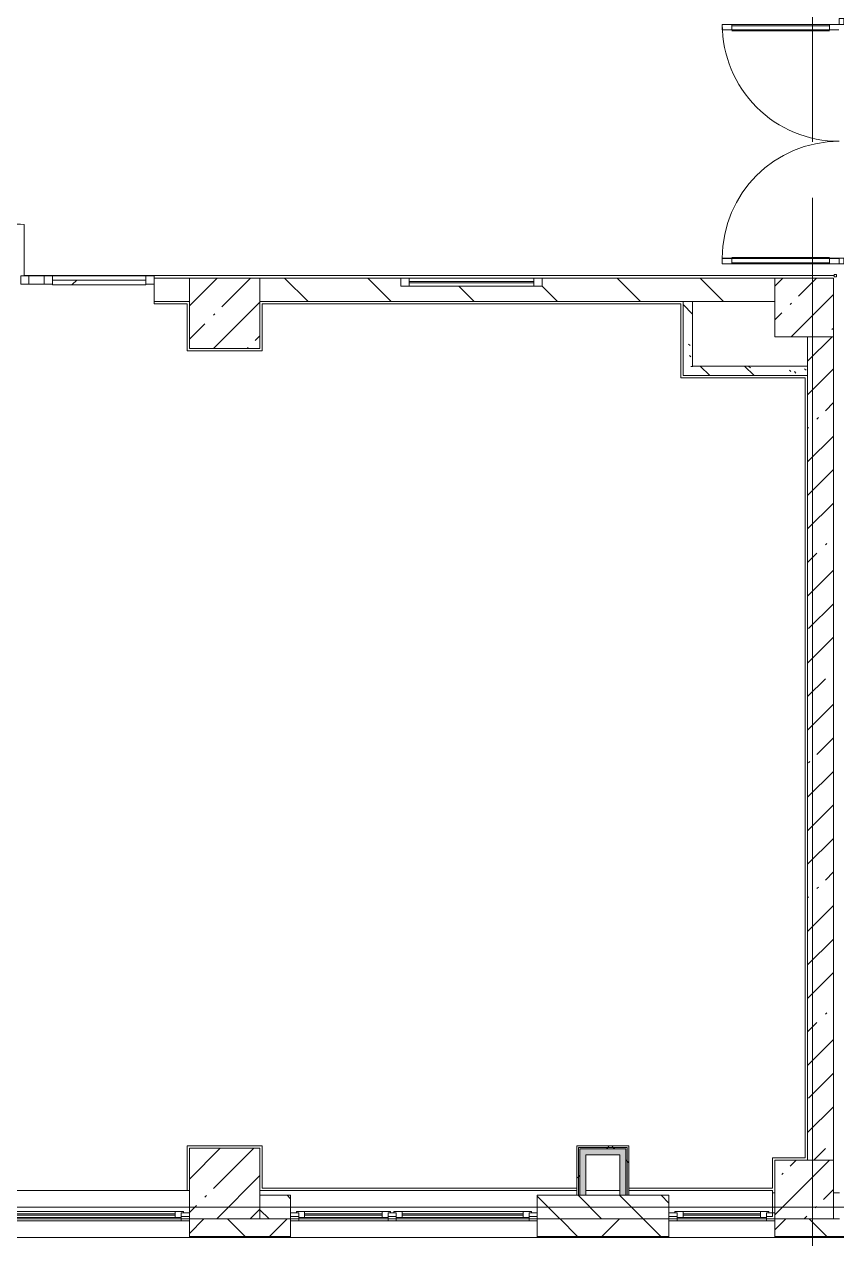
# Model space of a CAD drawing. Header units: millimetres. Extents: x 81425 to 274970, y -8553 to 29000.
# Drawn here: x 179565 to 186478, y -269 to 10057 of the extents above; entities that cross this region are included whole.
import ezdxf

# ---------------------------------------------------------------- set-up
doc = ezdxf.new("R2010")
doc.units = ezdxf.units.MM
doc.linetypes.add('Осевая', pattern=[3175, 635, -476.25, 1587.5, -476.25])
for name, color, linetype, lineweight, true_color in [('A-DETL-GENF-2', 7, 'Continuous', 5, 0xaaaaaa), ('A-DOOR-6', 7, 'Continuous', 5, 0xaaaaaa), ('A-FLOR-2', 7, 'Continuous', 5, 0xaaaaaa), ('I-WALL-1', 7, 'Continuous', 5, 0xe7e7e7), ('I-WALL-5', 7, 'Continuous', 5, 0x787878)]:
    doc.layers.add(name, color=color, linetype=linetype, lineweight=lineweight, true_color=true_color)
for name, color, linetype, lineweight in [('A-GLAZ-3', 7, 'Continuous', 5), ('A-GLAZ-CURT-2', 7, 'Continuous', 5), ('A-GLAZ-CWMG-2', 7, 'Continuous', 5), ('A-WALL', 7, 'Continuous', 9), ('A-WALL-7', 7, 'Continuous', 5), ('I-WALL-3', 7, 'Continuous', 5), ('S-COLS-1', 7, 'Continuous', 5), ('Оси', 7, 'Continuous', 9), ('Оси-2', 7, 'Осевая', 9)]:
    doc.layers.add(name, color=color, linetype=linetype, lineweight=lineweight)
pattern_1 = [(135, (147960.1, 0), (-377.171, -377.171), [533.4, -88.9, 17.78, -88.9]), (135, (147960.1, 376.94), (-377.171, -377.171), []), (50, (147960.1, 0), (637.6445, -55.7866), [66.675, -733.425]), (355, (147960.1, 0), (-123.349, 668.699), [53.34, -586.74]), (100.451, (148013.2, -4.65), (514.299, 612.908), [56.665, -623.315]), (46.184, (147960.1, 177.8), (948.776, -147.15), [100.012, -1100.137]), (96.636, (148039.1, 165.5), (830.91, 865.997), [84.998, -934.973]), (351.184, (147960.1, 177.8), (830.918, 865.988), [80.01, -880.11]), (21, (148049, 133.35), (530.6506, -357.928), [66.675, -733.425]), (326, (148049, 133.35), (216.308, 644.658), [53.34, -586.74]), (71.451, (148093.2, 103.5), (746.96, 286.724), [56.665, -623.315]), (37.5, (147960.08, 0), (10.8105, 295.9426), [16.764, -562.864, 16.764, -578.866, -588.962]), (37.5, (147960.08, 0), (10.8105, 295.9426), [-1175.258, 16.764, -572.198]), (7.5, (147960.08, 0), (233.8692, 350.6318), [16.764, -322.834, 16.764, -549.529, -224.472]), (7.5, (147960.08, 0), (233.8692, 350.6318), [-905.891, 16.764, -207.708]), (327.5, (147761.83, 0), (474.5678, -20.0513), [16.764, -205.486, 16.764, -676.656, -920.115]), (327.5, (147761.83, 0), (474.5678, -20.0513), [-915.67, 16.764, -903.351]), (317.5, (147672.93, 0), (518.452, 88.9934), [16.764, -272.161, 16.764, -443.738, -653.415]), (317.5, (147672.93, 0), (518.452, 88.9934), [-749.427, 16.764, -636.651])]
pattern_2 = [(135, (147960.1, 0), (-353.5534, -353.5534), [])]
pattern_3 = [(45, (147960.1, 0), (-530.33, 530.33), []), (135, (147960.1, 0), (-530.33, -530.33), [])]

# ---------------------------------------------------------------- blocks, each defined once
blk = doc.blocks.new('BSC_Колонна _Прямоугольная - 600х600-V77-1_8_3_птичка')
at = {"layer": 'S-COLS-1'}
h = blk.add_hatch(dxfattribs=at)
h.set_pattern_fill('FP_111', color=256, style=0, pattern_type=2)
h.set_pattern_definition([(45, (-33310, -7600), (-285.123, 285.123), []), (45, (-33024.88, -7600), (-285.123, 285.123), [504.031, -100.806, 16.764, -84.042])])
h.paths.add_polyline_path([(300, -300), (300, 300), (-300, 300), (-300, -300)])
for p, q in [((300, 300), (-300, 300)), ((-300, 300), (-300, -300)), ((300, -300), (300, 300)), ((-300, -300), (300, -300))]:
    blk.add_line(p, q, dxfattribs=at)
blk = doc.blocks.new('BSC_Колонна _Прямоугольная - 600х600-V78-1_8_3_птичка')
at = {"layer": 'S-COLS-1'}
h = blk.add_hatch(dxfattribs=at)
h.set_pattern_fill('FP_112', color=256, style=0, pattern_type=2)
h.set_pattern_definition([(45, (-33310, -200), (-285.123, 285.123), []), (45, (-33024.88, -200), (-285.123, 285.123), [504.031, -100.806, 16.764, -84.042])])
h.paths.add_polyline_path([(300, -300), (300, 300), (-300, 300), (-300, -300)])
for p, q in [((300, 300), (-300, 300)), ((-300, 300), (-300, -300)), ((300, -300), (300, 300)), ((-300, -300), (300, -300))]:
    blk.add_line(p, q, dxfattribs=at)
blk = doc.blocks.new('120_Окно_СКБ_2Ст - 120_Окно_СКБ_2Ст 2100х2500 _мал створка справа_-22445857-1_8_3_птичка')
at = {"layer": 'A-GLAZ-3'}
for p, q in [((-1050, -127), (-1050, -57)), ((-1050, -57), (-980, -57)), ((1050, -57), (-1050, -57)), ((-980, -57), (-980, -127)), ((150, -87), (-980, -87)), ((-980, -87), (-980, -127)), ((-930, -137), (-930, -87)), ((100, -137), (100, -87)), ((150, -127), (150, -57)), ((150, -57), (220, -57)), ((150, -127), (150, -87)), ((220, -57), (220, -127)), ((980, -87), (220, -87)), ((220, -87), (220, -127)), ((270, -137), (270, -87)), ((930, -137), (930, -87)), ((980, -127), (980, -57)), ((980, -57), (1050, -57)), ((980, -127), (980, -87)), ((1050, -57), (1050, -127)), ((-980, -127), (-1050, -127)), ((-1050, -127), (-1000, -127)), ((-980, -127), (-1000, -127)), ((-1000, -127), (-1000, -137)), ((-1000, -137), (170, -137)), ((170, -137), (-1000, -137)), ((-930, -107), (100, -107)), ((100, -117), (-930, -117)), ((220, -127), (150, -127)), ((170, -127), (150, -127)), ((170, -127), (200, -127)), ((170, -137), (170, -127)), ((220, -127), (200, -127)), ((200, -127), (200, -137)), ((200, -137), (1000, -137)), ((1000, -137), (200, -137)), ((270, -107), (930, -107)), ((930, -117), (270, -117)), ((1050, -127), (980, -127)), ((1000, -127), (980, -127)), ((1000, -127), (1050, -127)), ((1000, -137), (1000, -127))]:
    blk.add_line(p, q, dxfattribs=at)
blk = doc.blocks.new('Дверь_Витражная_остекление_ - ДВН_ДАО_Главный вход_1800 в свету 5-32258809-1_8_3_птичка')
at = {"layer": 'A-DETL-GENF-2'}
for p, q in [((-993, -1013), (-993, -21)), ((-993, -21), (-993, -1013)), ((-993, -100), (-948, -100)), ((-983, -933), (-983, -100)), ((-948, -1013), (-948, -21)), ((-948, -1013), (-948, -21)), ((-939, -933), (-939, -100)), ((989, -933), (989, -100)), ((998, -1013), (998, -20)), ((998, -20), (998, -1013)), ((1043, -100), (998, -100)), ((1033, -933), (1033, -100)), ((1043, -1013), (1043, -20)), ((1043, -1013), (1043, -20)), ((-993, -933), (-948, -933)), ((-993, -1013), (-948, -1013)), ((-993, -1013), (-948, -1013)), ((1043, -933), (998, -933)), ((1043, -1013), (998, -1013)), ((998, -1013), (1043, -1013))]:
    blk.add_line(p, q, dxfattribs=at)
at = {"layer": 'A-DOOR-6'}
for p, q in [((-1043, 20), (-993, 20)), ((-1043, -20), (-1043, 20)), ((-993, 20), (-993, -20)), ((993, 20), (1043, 20)), ((993, -20), (993, 20)), ((1043, 20), (1043, -20)), ((-993, -20), (-1043, -20)), ((-993, -1013), (-993, -21)), ((1043, -20), (993, -20)), ((993, -1013), (993, -21))]:
    blk.add_line(p, q, dxfattribs=at)
for centre, start, end in [((-993, -20), 270, 0), ((993, -20), 180, 270)]:
    blk.add_arc(centre, 993, start, end, dxfattribs=at)
blk = doc.blocks.new('BSC_Колонна _Прямоугольная - 500х500-V128-1_8_3_птичка')
at = {"layer": 'S-COLS-1'}
h = blk.add_hatch(dxfattribs=at)
h.set_pattern_fill('FP_146', color=256, style=0, pattern_type=2)
h.set_pattern_definition([(45, (-38240, -150), (-285.123, 285.123), []), (45, (-37954.88, -150), (-285.123, 285.123), [504.031, -100.806, 16.764, -84.042])])
h.paths.add_polyline_path([(250, -250), (250, 250), (-250, 250), (-250, -250), (160, -250)])
for p, q in [((250, 250), (-250, 250)), ((-250, 250), (-250, -250)), ((250, -250), (250, 250)), ((-250, -250), (250, -250))]:
    blk.add_line(p, q, dxfattribs=at)
blk = doc.blocks.new('BSC_Колонна _Прямоугольная - 500х500-V129-1_8_3_птичка')
at = {"layer": 'S-COLS-1'}
h = blk.add_hatch(dxfattribs=at)
h.set_pattern_fill('FP_147', color=256, style=0, pattern_type=2)
h.set_pattern_definition([(45, (-38240, -7650), (-285.123, 285.123), []), (45, (-37954.88, -7650), (-285.123, 285.123), [504.031, -100.806, 16.764, -84.042])])
h.paths.add_polyline_path([(30, -250), (250, -250), (250, 250), (-250, 250), (-250, -250), (10, -250)])
for p, q in [((250, 250), (-250, 250)), ((-250, 250), (-250, -250)), ((250, -250), (250, 250)), ((-250, -250), (250, -250))]:
    blk.add_line(p, q, dxfattribs=at)
blk = doc.blocks.new('120_Окно_СКБ_2Ст - 120_Окно_СКБ_2Ст 2800х2500_створка_-22445922-1_8_3_птичка')
at = {"layer": 'A-GLAZ-3'}
for p, q in [((-1400, -127), (-1400, -57)), ((-1400, -57), (-1330, -57)), ((1400, -57), (-1400, -57)), ((-1330, -57), (-1330, -127)), ((500, -87), (-1330, -87)), ((-1330, -87), (-1330, -127)), ((-1280, -137), (-1280, -87)), ((450, -137), (450, -87)), ((500, -127), (500, -57)), ((500, -57), (570, -57)), ((500, -127), (500, -87)), ((570, -57), (570, -127)), ((1330, -87), (570, -87)), ((570, -87), (570, -127)), ((620, -137), (620, -87)), ((1280, -137), (1280, -87)), ((1330, -127), (1330, -57)), ((1330, -57), (1400, -57)), ((1330, -127), (1330, -87)), ((1400, -57), (1400, -127)), ((-1330, -127), (-1400, -127)), ((-1400, -127), (-1350, -127)), ((-1330, -127), (-1350, -127)), ((-1350, -127), (-1350, -137)), ((-1350, -137), (520, -137)), ((520, -137), (-1350, -137)), ((-1280, -107), (450, -107)), ((450, -117), (-1280, -117)), ((570, -127), (500, -127)), ((520, -127), (500, -127)), ((520, -127), (550, -127)), ((520, -137), (520, -127)), ((570, -127), (550, -127)), ((550, -127), (550, -137)), ((550, -137), (1350, -137)), ((1350, -137), (550, -137)), ((620, -107), (1280, -107)), ((1280, -117), (620, -117)), ((1400, -127), (1330, -127)), ((1350, -127), (1330, -127)), ((1350, -127), (1400, -127)), ((1350, -137), (1350, -127))]:
    blk.add_line(p, q, dxfattribs=at)
blk = doc.blocks.new('120_Окно_СКБ_1Ст - 120_Окно_СКБ_1Ст 900х2500_h_-V158-1_8_3_птичка')
at = {"layer": 'A-GLAZ-3'}
for p, q in [((-450, -127), (-450, -57)), ((-450, -57), (-380, -57)), ((450, -57), (-450, -57)), ((-380, -57), (-380, -127)), ((380, -87), (-380, -87)), ((-380, -87), (-380, -127)), ((-330, -137), (-330, -87)), ((330, -137), (330, -87)), ((380, -127), (380, -57)), ((380, -57), (450, -57)), ((380, -127), (380, -87)), ((450, -57), (450, -127)), ((-380, -127), (-450, -127)), ((-450, -127), (-400, -127)), ((-380, -127), (-400, -127)), ((-400, -127), (-400, -137)), ((-400, -137), (400, -137)), ((400, -137), (-400, -137)), ((-330, -107), (330, -107)), ((330, -117), (-330, -117)), ((450, -127), (380, -127)), ((400, -127), (380, -127)), ((400, -127), (450, -127)), ((400, -137), (400, -127))]:
    blk.add_line(p, q, dxfattribs=at)
blk = doc.blocks.new('Прямоугольный импост - 50 x 70 мм-31700031-1_8_3_птичка')
at = {"layer": 'A-GLAZ-CWMG-2'}
for p, q in [((-70, 35), (0, 35)), ((-70, -35), (-70, 35)), ((0, 35), (0, -35)), ((0, -35), (-70, -35))]:
    blk.add_line(p, q, dxfattribs=at)
blk = doc.blocks.new('Системная панель - Стемалит - 40мм-31720939-1_8_3_птичка')
at = {"layer": 'A-GLAZ-CURT-2'}
for p, q in [((65, 35), (-65, 35)), ((-65, 35), (-65, -35)), ((65, -35), (65, 35)), ((-65, -35), (65, -35))]:
    blk.add_line(p, q, dxfattribs=at)
blk = doc.blocks.new('Прямоугольный импост - 50 x 70 мм-31687886-1_8_3_птичка')
at = {"layer": 'A-GLAZ-CWMG-2'}
for p, q in [((-35, 35), (35, 35)), ((-35, -35), (-35, 35)), ((35, 35), (35, -35)), ((35, -35), (-35, -35))]:
    blk.add_line(p, q, dxfattribs=at)
blk = doc.blocks.new('Системная панель - Стекло - 40мм-V193-1_8_3_птичка')
at = {"layer": 'A-GLAZ-CURT-2'}
h = blk.add_hatch(dxfattribs=at)
h.set_pattern_fill('FP_200', color=256, style=0, pattern_type=2)
h.set_pattern_definition([(45, (-32742.5, -7383), (-1414.21, 1414.21), [1000, -3000]), (45, (-33742.5, -7883), (-1414.21, 1414.21), [3000, -1000]), (45, (-31742.5, -8383), (-1414.21, 1414.21), [1000, -3000])])
h.paths.add_polyline_path([(-335, -40), (398, -35), (398, 0), (-398, 0), (-398, -40)])
for p, q in [((398, 0), (-398, 0)), ((-398, 0), (-398, -40)), ((398, -40), (398, 0)), ((-398, -40), (398, -40))]:
    blk.add_line(p, q, dxfattribs=at)
blk = doc.blocks.new('Прямоугольный импост - 50 x 70 мм-31702100-1_8_3_птичка')
at = {"layer": 'A-GLAZ-CWMG-2'}
for p, q in [((-35, 35), (35, 35)), ((-35, -35), (-35, 35)), ((35, 35), (35, -35)), ((35, -35), (-35, -35))]:
    blk.add_line(p, q, dxfattribs=at)
blk = doc.blocks.new('Прямоугольный импост - 50 x 70 мм-31720914-1_8_3_птичка')
at = {"layer": 'A-GLAZ-CWMG-2'}
blk.add_line((24940, 7918), (24145, 7918), dxfattribs=at)
blk = doc.blocks.new('120_Окно_СКБ_1Ст - 120_Окно_СКБ_1Ст 400х1200 EI30-24228909-1_8_3_птичка')
at = {"layer": 'A-GLAZ-3'}
for p, q in [((-600, 30), (-600, 100)), ((-600, 100), (-530, 100)), ((600, 100), (-600, 100)), ((-530, 30), (-600, 30)), ((-600, 30), (600, 30)), ((-530, 100), (-530, 30)), ((530, 70), (-530, 70)), ((530, 60), (-530, 60)), ((530, 30), (530, 100)), ((530, 100), (600, 100)), ((600, 30), (530, 30)), ((600, 100), (600, 30))]:
    blk.add_line(p, q, dxfattribs=at)

msp = doc.modelspace()

# ---------------------------------------------------------------- hatches: boundary and pattern name
at = {"layer": 'A-WALL-7'}
h = msp.add_hatch(dxfattribs=at)
h.set_pattern_fill('FP_94', color=256, style=0, pattern_type=2)
h.set_pattern_definition([(135, (147960.08, 0), (-176.7767, -176.7767), [])])
h.paths.add_polyline_path([(181570.1, -100), (181830.1, -100), (181830.1, 100), (181570.1, 100), (181570.1, -99.8)])
h.paths.add_polyline_path([(185015.3, -100), (185050.1, -100), (185050.1, 100), (183930.1, 100), (183930.1, -100), (184085.8, -100)])
h = msp.add_hatch(dxfattribs=at)
h.set_pattern_fill('FP_83', color=256, style=0, pattern_type=2)
h.set_pattern_definition([(45, (147960.1, 0), (-353.5534, 353.5534), []), (135, (147960.1, 0), (-353.5534, -353.5534), [])])
h.paths.add_polyline_path([(223653.9, -250), (223660.1, -250), (223660.1, -100), (221940.1, -100), (221940.1, -250), (223652.1, -250)])
h.paths.add_polyline_path([(215688, -250), (218620.1, -250), (218620.1, -100), (215020.1, -100), (215020.1, -250)])
h.paths.add_polyline_path([(220196.1, -250), (220240.1, -250), (220240.1, -100), (219520.1, -101.8), (219520.1, -250), (220040.1, -250)])
h.paths.add_polyline_path([(209570.1, -250), (209570.1, -100), (208870.1, -100), (208870.1, -250), (209181.7, -250)])
h.paths.add_polyline_path([(211670.1, -250), (212220.1, -250), (212220.1, -100), (211670.1, -100), (211670.1, -121.3)])
h.paths.add_polyline_path([(207970.1, -250), (207970.1, -100), (207220.1, -100), (207220.1, -250)])
h.paths.add_polyline_path([(205120.1, -250), (205120.1, -100), (204370.1, -100), (204370.1, -250), (204534.3, -250)])
h.paths.add_polyline_path([(213120.1, -250), (214120.1, -250), (214120.1, -100), (213120.1, -100), (213120.1, -118)])
h.paths.add_polyline_path([(199831.6, -250), (201270.1, -250), (201270.1, -100), (199831.6, -100), (199831.6, -150.7)])
h.paths.add_polyline_path([(197731.6, -250), (197731.6, -100), (197020.1, -100), (197020.1, -250), (197098.5, -250)])
h.paths.add_polyline_path([(196120.1, -250), (196120.1, -100), (195370.1, -100), (195370.1, -250)])
h.paths.add_polyline_path([(192270.1, -250), (192270.1, -100), (190697.6, -100), (190697.6, -250), (191521.6, -250)])
h.paths.add_polyline_path([(188597.6, -250), (188597.6, -100), (187900.1, -100), (187900.1, -250)])
h.paths.add_polyline_path([(187000.1, -250), (187000.1, -100), (185950.1, -100), (185950.1, -250), (186874.3, -250)])
h.paths.add_polyline_path([(185050.1, -250), (185050.1, -100), (183930.1, -100), (183930.1, -250), (185015.3, -250)])
h.paths.add_polyline_path([(181830.1, -250), (181830.1, -100), (180970.1, -100), (180970.1, -250)])
h.paths.add_polyline_path([(178170.1, -250), (178170.1, -100), (177169.8, -100), (177169.8, -250), (177579.5, -250)])
h.paths.add_polyline_path([(176269.8, -250), (176269.8, -100), (175270.1, -100), (175270.1, -250)])
h.paths.add_polyline_path([(169570.1, -250), (170595.1, -250), (170595.1, -100), (169570.1, -100), (169570.1, -226)])
h.paths.add_polyline_path([(163570.1, -250), (163570.1, -100), (162820.1, -100), (162820.1, -250)])
h.paths.add_polyline_path([(174370.1, -250), (174370.1, -100), (173395.1, -100), (173395.1, -250), (173861.6, -250)])
h.paths.add_polyline_path([(164470.1, -250), (165220.1, -250), (165220.1, -100), (164470.1, -100), (164470.1, -238.7)])
h.paths.add_polyline_path([(167320.1, -250), (168670.1, -250), (168670.1, -100), (167320.1, -100), (167320.1, -231.6)])
h.paths.add_polyline_path([(148765.8, -250), (151690.1, -250), (151690.1, -100), (147700.1, -100), (147700.1, -250), (148070.1, -250)])
h.paths.add_polyline_path([(155620.1, -250), (156219.8, -250), (156219.8, -100), (154790.1, -100), (154790.1, -250), (155272.1, -250)])
h.paths.add_polyline_path([(159970.1, -250), (160720.1, -248), (160720.1, -100), (159970.1, -100), (159970.1, -249.9)])
h.paths.add_polyline_path([(157870.1, -250), (157870.1, -100), (157119.8, -100), (157119.8, -250), (157131, -250)])
at = {"layer": 'I-WALL-1'}
for points in [[(184292.7, 100), (184342.7, 100), (184342.7, 495), (184292.7, 495), (184292.7, 120)], [(184342.7, 445), (184682.7, 445), (184682.7, 495), (184342.7, 495)], [(184682.7, 100), (184682.7, 445), (184632.7, 445), (184632.7, 100)]]:
    msp.add_hatch(color=256, dxfattribs=at).paths.add_polyline_path(points)
at = {"layer": 'I-WALL-3'}
h = msp.add_hatch(dxfattribs=at)
h.set_pattern_fill('FP_93', color=256, style=0, pattern_type=2)
h.set_pattern_definition(pattern_2)
h.paths.add_polyline_path([(177769.8, 7700), (178170.1, 7700), (178170.1, 7900), (177769.8, 7900), (177769.8, 7754.5)])
h.paths.add_polyline_path([(180951.5, 7700), (180970.1, 7700), (180970.1, 7900), (180670.1, 7900), (180670.1, 7700), (180951.4, 7700)])
h = msp.add_hatch(dxfattribs=at)
h.set_pattern_fill('FP_93', color=256, style=0, pattern_type=2)
h.set_pattern_definition(pattern_2)
h.paths.add_polyline_path([(182770.1, 7700), (185950.1, 7700), (185944.8, 7900), (183970.1, 7900), (183970.1, 7830), (182770.1, 7833.3), (182770.1, 7900), (181570.1, 7900), (181570.1, 7700), (182226.9, 7700)])
h = msp.add_hatch(dxfattribs=at)
h.set_pattern_fill('FP_63', color=256, style=0, pattern_type=2)
h.set_pattern_definition([(45, (147960.08, 0), (-285.123, 285.123), []), (45, (148245.2, 0), (-285.123, 285.123), [504.031, -100.806, 16.764, -84.042])])
h.paths.add_polyline_path([(186230.1, 400), (186450.1, 400), (186450.1, 7400), (186230.1, 7400), (186230.1, 413.8)])
h = msp.add_hatch(dxfattribs=at)
h.set_pattern_fill('FP_199', color=256, style=0, pattern_type=2)
h.set_pattern_definition(pattern_3)
h.paths.add_polyline_path([(184267.7, 100), (184280.2, 100), (184280.2, 520), (184267.7, 519.9), (184267.7, 120)])
h = msp.add_hatch(dxfattribs=at)
h.set_pattern_fill('FP_199', color=256, style=0, pattern_type=2)
h.set_pattern_definition(pattern_3)
h.paths.add_polyline_path([(184632.7, 507.5), (184707.7, 507.5), (184707.7, 520), (184280.2, 520), (184280.2, 507.5), (184342.7, 507.5)])
h = msp.add_hatch(dxfattribs=at)
h.set_pattern_fill('FP_199', color=256, style=0, pattern_type=2)
h.set_pattern_definition(pattern_3)
h.paths.add_polyline_path([(184292.7, 100), (184292.7, 507.5), (184280.2, 507.5), (184280.2, 100)])
h = msp.add_hatch(dxfattribs=at)
h.set_pattern_fill('FP_199', color=256, style=0, pattern_type=2)
h.set_pattern_definition(pattern_3)
h.paths.add_polyline_path([(184695.2, 495), (184695.2, 507.5), (184292.7, 507.5), (184292.7, 495), (184682.7, 495)])
h = msp.add_hatch(dxfattribs=at)
h.set_pattern_fill('FP_199', color=256, style=0, pattern_type=2)
h.set_pattern_definition(pattern_3)
h.paths.add_polyline_path([(184695.2, 100), (184695.2, 495), (184682.7, 495), (184682.7, 100)])
h = msp.add_hatch(dxfattribs=at)
h.set_pattern_fill('FP_199', color=256, style=0, pattern_type=2)
h.set_pattern_definition(pattern_3)
h.paths.add_polyline_path([(184707.7, 100), (184707.7, 507.5), (184695.2, 507.5), (184695.2, 100)])
at = {"layer": 'I-WALL-5'}
h = msp.add_hatch(dxfattribs=at)
h.set_pattern_fill('FP_92', color=256, style=0, pattern_type=2)
h.set_pattern_definition(pattern_1)
h.paths.add_polyline_path([(185250.1, 7070), (185250.1, 7700), (185170.1, 7700), (185170.1, 7070)])
h = msp.add_hatch(dxfattribs=at)
h.set_pattern_fill('FP_92', color=256, style=0, pattern_type=2)
h.set_pattern_definition(pattern_1)
h.paths.add_polyline_path([(185950.1, 7070), (186230.1, 7070), (186230.1, 7150), (185250.1, 7150), (185250.1, 7070), (185944.8, 7070)])

# ---------------------------------------------------------------- linework, layer by layer
at = {"layer": 'A-FLOR-2'}
for p, q in [((179565.1, 7918), (179565.1, 8355.2)), ((179565.1, 7920), (186455.1, 7920)), ((180670.1, 7680), (180670.1, 7700)), ((180951.4, 7680), (180670.1, 7680)), ((180951.4, 7280), (180951.4, 7680)), ((185150.1, 7680), (181590.1, 7680)), ((181590.1, 7680), (181590.1, 7280)), ((185150.1, 7050), (185150.1, 7680)), ((181590.1, 7280), (180951.4, 7280)), ((186210.1, 7050), (185150.1, 7050)), ((186210.1, 420), (186210.1, 7050)), ((180950.1, 140), (180950.1, 520)), ((180950.1, 520), (181590.1, 520)), ((181590.1, 520), (181590.1, 160)), ((184708.7, 520), (184708.7, 160)), ((185930.1, 160), (185930.1, 420)), ((185930.1, 420), (186210.1, 420)), ((181590.1, 160), (184267.7, 160)), ((184708.7, 160), (185930.1, 160)), ((185930.1, 120), (185944.8, 120)), ((186450.1, 120), (186500.1, 120))]:
    msp.add_line(p, q, dxfattribs=at)
msp.add_arc((179515.1, 7913), 445, 83.54865, 149.34163, dxfattribs=at)
at = {"layer": 'A-WALL'}
for p, q in [((185250.1, 7700), (185170.1, 7700)), ((186230.1, 7070), (186230.1, 7150)), ((184280.2, 507.5), (184280.2, 100)), ((184695.2, 507.5), (184280.2, 507.5)), ((184292.7, 495), (184292.7, 100)), ((184682.7, 495), (184292.7, 495)), ((184682.7, 100), (184682.7, 495)), ((184695.2, 100), (184695.2, 507.5)), ((181830.1, -100), (181570.1, -100)), ((185050.1, -100), (183930.1, -100)), ((180970.1, -250), (181830.1, -250)), ((180970.1, -253), (181830.1, -253)), ((183930.1, -250), (185050.1, -250)), ((183930.1, -253), (185050.1, -253)), ((185950.1, -250), (187000.1, -250)), ((185950.1, -253), (187000.1, -253))]:
    msp.add_line(p, q, dxfattribs=at)
at = {"layer": 'A-WALL-7'}
for p, q in [((186475.1, 7931), (186455.1, 7931)), ((186455.1, 7931), (186455.1, 7911)), ((186455.1, 7911), (186475.1, 7911)), ((186475.1, 7911), (186475.1, 7931)), ((181830.1, 100), (181570.1, 100)), ((181830.1, -258), (181830.1, 100)), ((185050.1, 100), (183930.1, 100)), ((183930.1, 100), (183930.1, -258)), ((185050.1, -258), (185050.1, 100)), ((178170.1, -100), (180970.1, -100)), ((180970.1, -100), (180970.1, -258)), ((181830.1, -100), (183930.1, -100)), ((185050.1, -100), (185950.1, -100)), ((185950.1, -100), (185950.1, -258)), ((186500.1, -100), (186450.1, -100)), ((169570.1, -258), (185950.1, -258)), ((197731.6, -258), (185950.1, -258))]:
    msp.add_line(p, q, dxfattribs=at)
at = {"layer": 'I-WALL-3'}
for p, q in [((180970.1, 7900), (180670.1, 7900)), ((180670.1, 7900), (180670.1, 7700)), ((182770.1, 7900), (181570.1, 7900)), ((185950.1, 7900), (183970.1, 7900)), ((180670.1, 7700), (180970.1, 7700)), ((181570.1, 7700), (185170.1, 7700)), ((185170.1, 7700), (185170.1, 7070)), ((185250.1, 7150), (185250.1, 7700)), ((185250.1, 7700), (185950.1, 7700)), ((186230.1, 7400), (186230.1, 7150)), ((186450.1, 400), (186450.1, 7400)), ((186230.1, 7150), (185250.1, 7150)), ((185170.1, 7070), (186230.1, 7070)), ((186230.1, 7070), (186230.1, 400)), ((184267.7, 520), (184267.7, 100)), ((184707.7, 520), (184267.7, 520)), ((184707.7, 100), (184707.7, 520)), ((184342.7, 100), (184342.7, 445)), ((184342.7, 445), (184632.7, 445)), ((184632.7, 445), (184632.7, 100)), ((178169.1, 140), (180970.1, 140)), ((181570.1, 140), (184267.7, 140)), ((184342.7, 140), (184632.7, 140)), ((184707.7, 140), (185930.1, 140)), ((185930.1, -80), (185930.1, 140)), ((180970.1, -80), (180900.1, -80)), ((181900.1, -80), (181830.1, -80)), ((182730.1, -80), (182660.1, -80)), ((183930.1, -80), (183860.1, -80)), ((185120.1, -80), (185050.1, -80)), ((185930.1, -80), (185880.1, -80))]:
    msp.add_line(p, q, dxfattribs=at)
at = {"layer": 'Оси'}
for p, q in [((186270.1, -4552.8), (186270.1, 7947.2)), ((174220.1, 0), (186720.1, 0))]:
    msp.add_line(p, q, dxfattribs=at)
at = {"layer": 'Оси-2'}
msp.add_line((186270.1, 7947.2), (186270.1, 11299.7), dxfattribs=at)

# ---------------------------------------------------------------- block references
at = {"layer": 'A-DOOR-6', "rotation": 269.9999999999999}
msp.add_blockref('Дверь_Витражная_остекление_ - ДВН_ДАО_Главный вход_1800 в свету 5-32258809-1_8_3_птичка', (186517.1, 9062.5), dxfattribs=at)
at = {"layer": 'A-GLAZ-3'}
msp.add_blockref('120_Окно_СКБ_1Ст - 120_Окно_СКБ_1Ст 400х1200 EI30-24228909-1_8_3_птичка', (183370.1, 7800), dxfattribs=at)
at = {"layer": 'A-GLAZ-3', "rotation": 180}
for name, p in [('120_Окно_СКБ_2Ст - 120_Окно_СКБ_2Ст 2800х2500_створка_-22445922-1_8_3_птичка', (179570.1, -175)), ('120_Окно_СКБ_2Ст - 120_Окно_СКБ_2Ст 2100х2500 _мал створка справа_-22445857-1_8_3_птичка', (182880.1, -175)), ('120_Окно_СКБ_1Ст - 120_Окно_СКБ_1Ст 900х2500_h_-V158-1_8_3_птичка', (185500.1, -175))]:
    msp.add_blockref(name, p, dxfattribs=at)
at = {"layer": 'A-GLAZ-CURT-2'}
for name, p in [('Системная панель - Стемалит - 40мм-31720939-1_8_3_птичка', (179670.1, 7883)), ('Системная панель - Стекло - 40мм-V193-1_8_3_птичка', (180202.6, 7883))]:
    msp.add_blockref(name, p, dxfattribs=at)
at = {"layer": 'A-GLAZ-CWMG-2', "extrusion": (0, 0, -1), "rotation": 180}
for name, p in [('Прямоугольный импост - 50 x 70 мм-31687886-1_8_3_птичка', (-179570.1, 7883)), ('Прямоугольный импост - 50 x 70 мм-31702100-1_8_3_птичка', (-179770.1, 7883)), ('Прямоугольный импост - 50 x 70 мм-31700031-1_8_3_птичка', (-180670.1, 7883))]:
    msp.add_blockref(name, p, dxfattribs=at)
at = {"layer": 'A-GLAZ-CWMG-2'}
msp.add_blockref('Прямоугольный импост - 50 x 70 мм-31720914-1_8_3_птичка', (155660.1, 0), dxfattribs=at)
at = {"layer": 'S-COLS-1'}
for name, p in [('BSC_Колонна _Прямоугольная - 600х600-V77-1_8_3_птичка', (181270.1, 7600)), ('BSC_Колонна _Прямоугольная - 500х500-V129-1_8_3_птичка', (186200.1, 7650)), ('BSC_Колонна _Прямоугольная - 600х600-V78-1_8_3_птичка', (181270.1, 200)), ('BSC_Колонна _Прямоугольная - 500х500-V128-1_8_3_птичка', (186200.1, 150))]:
    msp.add_blockref(name, p, dxfattribs=at)

doc.saveas('drawing.dxf')
